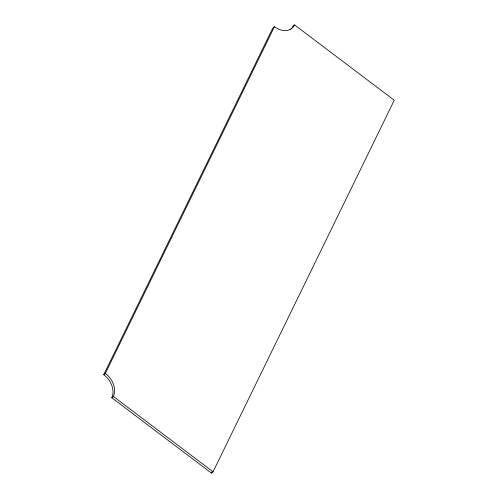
<?xml version="1.0" encoding="UTF-8"?>
<svg xmlns="http://www.w3.org/2000/svg" width="498" height="498" viewBox="0 0 498 498"><rect width="100%" height="100%" fill="white"/><g stroke="black" fill="none" stroke-linecap="round" stroke-linejoin="round"><path stroke-width="0.75" d="M103.746 374.67L272.848 27.969L274.448 26.68A18.09 13.222 51.2 0 0 294.579 24.9L394.254 100.266L213.038 471.811L211.432 473.1L111.764 397.734A18.09 13.222 51.2 0 0 103.746 374.67L105.352 373.382L274.448 26.68M211.432 473.1L212.117 471.706M294.579 24.9L292.973 26.189A18.09 13.222 51.2 0 1 290.178 29.699M111.764 397.734L113.363 396.445A18.09 13.222 51.2 0 0 105.352 373.382M113.363 396.445L213.038 471.811"/></g></svg>
